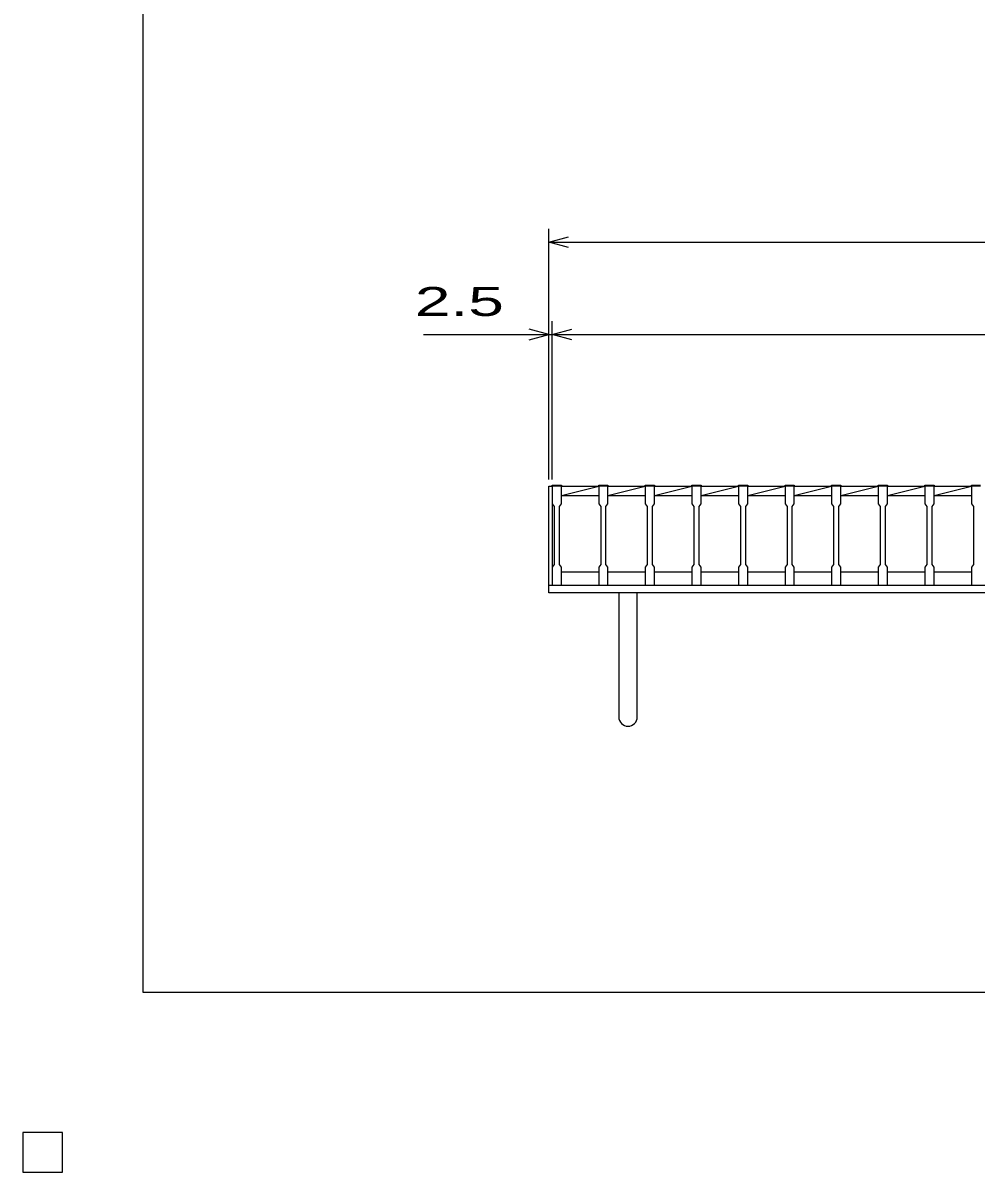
# Model space of a CAD drawing. Units: millimetres, scale not verified. Extents: x -1820 to 1731, y -1282 to 1054.
# Drawn here: x -1820 to -1098, y -1282 to -411 of the extents above; entities that cross this region are included whole.
import ezdxf
from ezdxf.enums import TextEntityAlignment as Align

# ---------------------------------------------------------------- set-up
doc = ezdxf.new("R2010")
doc.units = ezdxf.units.MM
doc.header["$LTSCALE"] = 10
for name, color, linetype, lineweight in [('0_2', 150, 'Continuous', 25), ('16', 3, 'Continuous', 25), ('19', 6, 'Continuous', 25), ('22', 4, 'Continuous', 25), ('24', 2, 'Continuous', 25), ('32', 4, 'Continuous', 25)]:
    doc.layers.add(name, color=color, linetype=linetype, lineweight=lineweight)
doc.styles.add('ベクトル', font='')
doc.styles.get('ベクトル').set_extended_font_data('ベクトル')

msp = doc.modelspace()

# ---------------------------------------------------------------- linework, layer by layer
at = {"layer": '0_2'}
for p, q in [((-1729, -1146.5), (-1729, 1053.5)), ((1731, -1146.5), (-1729, -1146.5)), ((-1790, -1252.5), (-1820, -1252.5)), ((-1820, -1252.5), (-1820, -1282.5)), ((-1790, -1252.5), (-1820, -1252.5)), ((-1820, -1252.5), (-1820, -1282.5)), ((-1790, -1252.5), (-1820, -1252.5)), ((-1820, -1252.5), (-1820, -1282.5)), ((-1790, -1252.5), (-1820, -1252.5)), ((-1820, -1252.5), (-1820, -1282.5)), ((-1790, -1252.5), (-1820, -1252.5)), ((-1820, -1252.5), (-1820, -1282.5)), ((-1790, -1282.5), (-1790, -1252.5)), ((-1790, -1282.5), (-1790, -1252.5)), ((-1790, -1282.5), (-1790, -1252.5)), ((-1790, -1282.5), (-1790, -1252.5)), ((-1790, -1282.5), (-1790, -1252.5)), ((-1820, -1282.5), (-1790, -1282.5)), ((-1820, -1282.5), (-1790, -1282.5)), ((-1820, -1282.5), (-1790, -1282.5)), ((-1820, -1282.5), (-1790, -1282.5)), ((-1820, -1282.5), (-1790, -1282.5))]:
    msp.add_line(p, q, dxfattribs=at)
at = {"layer": '16'}
for p, q in [((-1419, -762.5), (-1419, -761.8)), ((-1419, -761.8), (-1412, -761.8)), ((-1419, -762.5), (-1419, -776)), ((-1412, -762.5), (-1419, -762.5)), ((-1419, -762.5), (-1419, -827.5)), ((-1412, -761.8), (-1412, -762.5)), ((-1412, -776), (-1412, -762.5)), ((-1412, -762.5), (-1383.7, -762.5)), ((-1412, -769.5), (-1383.7, -762.5)), ((-1383.7, -762.5), (-1383.7, -761.8)), ((-1383.7, -761.8), (-1376.7, -761.8)), ((-1383.7, -762.5), (-1383.7, -776)), ((-1376.7, -762.5), (-1383.7, -762.5)), ((-1376.7, -761.8), (-1376.7, -762.5)), ((-1376.7, -776), (-1376.7, -762.5)), ((-1376.7, -762.5), (-1348.4, -762.5)), ((-1376.7, -769.5), (-1348.4, -762.5)), ((-1348.4, -762.5), (-1348.4, -761.8)), ((-1348.4, -761.8), (-1341.4, -761.8)), ((-1348.4, -762.5), (-1348.4, -776)), ((-1341.4, -762.5), (-1348.4, -762.5)), ((-1341.4, -761.8), (-1341.4, -762.5)), ((-1341.4, -776), (-1341.4, -762.5)), ((-1341.4, -762.5), (-1313.1, -762.5)), ((-1341.4, -769.5), (-1313.1, -762.5)), ((-1313.1, -762.5), (-1313.1, -761.8)), ((-1313.1, -761.8), (-1306.1, -761.8)), ((-1313.1, -762.5), (-1313.1, -776)), ((-1306.1, -762.5), (-1313.1, -762.5)), ((-1306.1, -761.8), (-1306.1, -762.5)), ((-1306.1, -776), (-1306.1, -762.5)), ((-1306.1, -762.5), (-1277.8, -762.5)), ((-1306.1, -769.5), (-1277.8, -762.5)), ((-1277.8, -762.5), (-1277.8, -761.8)), ((-1277.8, -761.8), (-1270.8, -761.8)), ((-1277.8, -762.5), (-1277.8, -776)), ((-1270.8, -762.5), (-1277.8, -762.5)), ((-1270.8, -761.8), (-1270.8, -762.5)), ((-1270.8, -776), (-1270.8, -762.5)), ((-1270.8, -762.5), (-1242.5, -762.5)), ((-1270.8, -769.5), (-1242.5, -762.5)), ((-1242.5, -762.5), (-1242.5, -761.8)), ((-1242.5, -761.8), (-1235.5, -761.8)), ((-1242.5, -762.5), (-1242.5, -776)), ((-1235.5, -762.5), (-1242.5, -762.5)), ((-1235.5, -761.8), (-1235.5, -762.5)), ((-1235.5, -776), (-1235.5, -762.5)), ((-1235.5, -762.5), (-1207.2, -762.5)), ((-1235.5, -769.5), (-1207.2, -762.5)), ((-1207.2, -762.5), (-1207.2, -761.8)), ((-1207.2, -761.8), (-1200.2, -761.8)), ((-1207.2, -762.5), (-1207.2, -776)), ((-1200.2, -762.5), (-1207.2, -762.5)), ((-1200.2, -761.8), (-1200.2, -762.5)), ((-1200.2, -776), (-1200.2, -762.5)), ((-1200.2, -762.5), (-1171.9, -762.5)), ((-1200.2, -769.5), (-1171.9, -762.5)), ((-1171.9, -762.5), (-1171.9, -761.8)), ((-1171.9, -761.8), (-1164.9, -761.8)), ((-1171.9, -762.5), (-1171.9, -776)), ((-1164.9, -762.5), (-1171.9, -762.5)), ((-1164.9, -761.8), (-1164.9, -762.5)), ((-1164.9, -776), (-1164.9, -762.5)), ((-1164.9, -762.5), (-1136.6, -762.5)), ((-1164.9, -769.5), (-1136.6, -762.5)), ((-1136.6, -762.5), (-1136.6, -761.8)), ((-1136.6, -761.8), (-1129.6, -761.8)), ((-1136.6, -762.5), (-1136.6, -776)), ((-1129.6, -762.5), (-1136.6, -762.5)), ((-1129.6, -761.8), (-1129.6, -762.5)), ((-1129.6, -776), (-1129.6, -762.5)), ((-1129.6, -762.5), (-1101.3, -762.5)), ((-1129.6, -769.5), (-1101.3, -762.5)), ((-1101.3, -762.5), (-1101.3, -761.8)), ((-1101.3, -761.8), (-1094.3, -761.8)), ((-1101.3, -762.5), (-1101.3, -776)), ((-1094.3, -762.5), (-1101.3, -762.5)), ((-1412, -769.5), (-1383.7, -769.5)), ((-1376.7, -769.5), (-1348.4, -769.5)), ((-1341.4, -769.5), (-1313.1, -769.5)), ((-1306.1, -769.5), (-1277.8, -769.5)), ((-1270.8, -769.5), (-1242.5, -769.5)), ((-1235.5, -769.5), (-1207.2, -769.5)), ((-1200.2, -769.5), (-1171.9, -769.5)), ((-1164.9, -769.5), (-1136.6, -769.5)), ((-1129.6, -769.5), (-1101.3, -769.5)), ((-1419, -776), (-1417.5, -778)), ((-1417.5, -778), (-1417.5, -822)), ((-1413.5, -778), (-1412, -776)), ((-1413.5, -822), (-1413.5, -778)), ((-1383.7, -776), (-1382.2, -778)), ((-1382.2, -778), (-1382.2, -822)), ((-1378.2, -778), (-1376.7, -776)), ((-1378.2, -822), (-1378.2, -778)), ((-1348.4, -776), (-1346.9, -778)), ((-1346.9, -778), (-1346.9, -822)), ((-1342.9, -778), (-1341.4, -776)), ((-1342.9, -822), (-1342.9, -778)), ((-1313.1, -776), (-1311.6, -778)), ((-1311.6, -778), (-1311.6, -822)), ((-1307.6, -778), (-1306.1, -776)), ((-1307.6, -822), (-1307.6, -778)), ((-1277.8, -776), (-1276.3, -778)), ((-1276.3, -778), (-1276.3, -822)), ((-1272.3, -778), (-1270.8, -776)), ((-1272.3, -822), (-1272.3, -778)), ((-1242.5, -776), (-1241, -778)), ((-1241, -778), (-1241, -822)), ((-1237, -778), (-1235.5, -776)), ((-1237, -822), (-1237, -778)), ((-1207.2, -776), (-1205.7, -778)), ((-1205.7, -778), (-1205.7, -822)), ((-1201.7, -778), (-1200.2, -776)), ((-1201.7, -822), (-1201.7, -778)), ((-1171.9, -776), (-1170.4, -778)), ((-1170.4, -778), (-1170.4, -822)), ((-1166.4, -778), (-1164.9, -776)), ((-1166.4, -822), (-1166.4, -778)), ((-1136.6, -776), (-1135.1, -778)), ((-1135.1, -778), (-1135.1, -822)), ((-1131.1, -778), (-1129.6, -776)), ((-1131.1, -822), (-1131.1, -778)), ((-1101.3, -776), (-1099.8, -778)), ((-1099.8, -778), (-1099.8, -822)), ((-1417.5, -822), (-1419, -824)), ((-1419, -824), (-1419, -837.5)), ((-1412, -824), (-1413.5, -822)), ((-1412, -837.5), (-1412, -824)), ((-1412, -827.5), (-1383.7, -827.5)), ((-1382.2, -822), (-1383.7, -824)), ((-1383.7, -824), (-1383.7, -837.5)), ((-1376.7, -824), (-1378.2, -822)), ((-1376.7, -837.5), (-1376.7, -824)), ((-1376.7, -827.5), (-1348.4, -827.5)), ((-1346.9, -822), (-1348.4, -824)), ((-1348.4, -824), (-1348.4, -837.5)), ((-1341.4, -824), (-1342.9, -822)), ((-1341.4, -837.5), (-1341.4, -824)), ((-1341.4, -827.5), (-1313.1, -827.5)), ((-1311.6, -822), (-1313.1, -824)), ((-1313.1, -824), (-1313.1, -837.5)), ((-1306.1, -824), (-1307.6, -822)), ((-1306.1, -837.5), (-1306.1, -824)), ((-1306.1, -827.5), (-1277.8, -827.5)), ((-1276.3, -822), (-1277.8, -824)), ((-1277.8, -824), (-1277.8, -837.5)), ((-1270.8, -824), (-1272.3, -822)), ((-1270.8, -837.5), (-1270.8, -824)), ((-1270.8, -827.5), (-1242.5, -827.5)), ((-1241, -822), (-1242.5, -824)), ((-1242.5, -824), (-1242.5, -837.5)), ((-1235.5, -824), (-1237, -822)), ((-1235.5, -837.5), (-1235.5, -824)), ((-1235.5, -827.5), (-1207.2, -827.5)), ((-1205.7, -822), (-1207.2, -824)), ((-1207.2, -824), (-1207.2, -837.5)), ((-1200.2, -824), (-1201.7, -822)), ((-1200.2, -837.5), (-1200.2, -824)), ((-1200.2, -827.5), (-1171.9, -827.5)), ((-1170.4, -822), (-1171.9, -824)), ((-1171.9, -824), (-1171.9, -837.5)), ((-1164.9, -824), (-1166.4, -822)), ((-1164.9, -837.5), (-1164.9, -824)), ((-1164.9, -827.5), (-1136.6, -827.5)), ((-1135.1, -822), (-1136.6, -824)), ((-1136.6, -824), (-1136.6, -837.5)), ((-1129.6, -824), (-1131.1, -822)), ((-1129.6, -837.5), (-1129.6, -824)), ((-1129.6, -827.5), (-1101.3, -827.5)), ((-1099.8, -822), (-1101.3, -824)), ((-1101.3, -824), (-1101.3, -837.5)), ((-1419, -837.5), (-1412, -837.5)), ((-1383.7, -837.5), (-1376.7, -837.5)), ((-1348.4, -837.5), (-1341.4, -837.5)), ((-1313.1, -837.5), (-1306.1, -837.5)), ((-1277.8, -837.5), (-1270.8, -837.5)), ((-1242.5, -837.5), (-1235.5, -837.5)), ((-1207.2, -837.5), (-1200.2, -837.5)), ((-1171.9, -837.5), (-1164.9, -837.5)), ((-1136.6, -837.5), (-1129.6, -837.5)), ((-1101.3, -837.5), (-1094.3, -837.5)), ((-1790, -1252.5), (-1820, -1252.5)), ((-1820, -1252.5), (-1820, -1282.5)), ((-1790, -1252.5), (-1820, -1252.5)), ((-1820, -1252.5), (-1820, -1282.5)), ((-1790, -1252.5), (-1820, -1252.5)), ((-1820, -1252.5), (-1820, -1282.5)), ((-1790, -1252.5), (-1820, -1252.5)), ((-1820, -1252.5), (-1820, -1282.5)), ((-1790, -1252.5), (-1820, -1252.5)), ((-1820, -1252.5), (-1820, -1282.5)), ((-1790, -1282.5), (-1790, -1252.5)), ((-1790, -1282.5), (-1790, -1252.5)), ((-1790, -1282.5), (-1790, -1252.5)), ((-1790, -1282.5), (-1790, -1252.5)), ((-1790, -1282.5), (-1790, -1252.5)), ((-1820, -1282.5), (-1790, -1282.5)), ((-1820, -1282.5), (-1790, -1282.5)), ((-1820, -1282.5), (-1790, -1282.5)), ((-1820, -1282.5), (-1790, -1282.5)), ((-1820, -1282.5), (-1790, -1282.5))]:
    msp.add_line(p, q, dxfattribs=at)
at = {"layer": '19'}
for p, q in [((-1421.5, -837.5), (-1421.5, -762.5)), ((-1421.5, -762.5), (-1419, -762.5)), ((-1421.5, -837.5), (-421.5, -837.5)), ((-1421.5, -843.5), (-1421.5, -837.5)), ((-421.5, -843.5), (-1421.5, -843.5)), ((-1368.5, -843.5), (-1368.5, -937.5)), ((-1354.5, -937.5), (-1354.5, -843.5))]:
    msp.add_line(p, q, dxfattribs=at)
msp.add_arc((-1361.5, -937.5), 7, 180, 0, dxfattribs=at)
at = {"layer": '22'}
for p, q in [((-1421.5, -757.5), (-1421.5, -567.5)), ((-1421.5, -577.5), (-1406.5, -573.5)), ((-1406.5, -581.5), (-1421.5, -577.5)), ((-1421.5, -577.5), (-421.5, -577.5)), ((-1421.5, -647.5), (-1436.5, -643.5)), ((-1421.5, -757.5), (-1421.5, -637.5)), ((-1419, -757.5), (-1419, -637.5)), ((-1419, -647.5), (-1404, -643.5)), ((-1516.5, -647.5), (-1421.5, -647.5)), ((-1436.5, -651.5), (-1421.5, -647.5)), ((-1421.5, -647.5), (-1419, -647.5)), ((-1404, -651.5), (-1419, -647.5)), ((-1419, -647.5), (-424, -647.5))]:
    msp.add_line(p, q, dxfattribs=at)
at = {"layer": '22', "color": 2}
for p, q in [((-1790, -1252.5), (-1820, -1252.5)), ((-1820, -1252.5), (-1820, -1282.5)), ((-1790, -1252.5), (-1820, -1252.5)), ((-1820, -1252.5), (-1820, -1282.5)), ((-1790, -1252.5), (-1820, -1252.5)), ((-1820, -1252.5), (-1820, -1282.5)), ((-1790, -1282.5), (-1790, -1252.5)), ((-1790, -1282.5), (-1790, -1252.5)), ((-1790, -1282.5), (-1790, -1252.5)), ((-1820, -1282.5), (-1790, -1282.5)), ((-1820, -1282.5), (-1790, -1282.5)), ((-1820, -1282.5), (-1790, -1282.5))]:
    msp.add_line(p, q, dxfattribs=at)
at = {"layer": '24', "color": 4}
for p, q in [((-1790, -1252.5), (-1820, -1252.5)), ((-1820, -1252.5), (-1820, -1282.5)), ((-1790, -1252.5), (-1820, -1252.5)), ((-1820, -1252.5), (-1820, -1282.5)), ((-1790, -1252.5), (-1820, -1252.5)), ((-1820, -1252.5), (-1820, -1282.5)), ((-1790, -1282.5), (-1790, -1252.5)), ((-1790, -1282.5), (-1790, -1252.5)), ((-1790, -1282.5), (-1790, -1252.5)), ((-1820, -1282.5), (-1790, -1282.5)), ((-1820, -1282.5), (-1790, -1282.5)), ((-1820, -1282.5), (-1790, -1282.5))]:
    msp.add_line(p, q, dxfattribs=at)
at = {"layer": '32'}
for p, q in [((-1790, -1252.5), (-1820, -1252.5)), ((-1820, -1252.5), (-1820, -1282.5)), ((-1790, -1252.5), (-1820, -1252.5)), ((-1820, -1252.5), (-1820, -1282.5)), ((-1790, -1252.5), (-1820, -1252.5)), ((-1820, -1252.5), (-1820, -1282.5)), ((-1790, -1252.5), (-1820, -1252.5)), ((-1820, -1252.5), (-1820, -1282.5)), ((-1790, -1252.5), (-1820, -1252.5)), ((-1820, -1252.5), (-1820, -1282.5)), ((-1790, -1282.5), (-1790, -1252.5)), ((-1790, -1282.5), (-1790, -1252.5)), ((-1790, -1282.5), (-1790, -1252.5)), ((-1790, -1282.5), (-1790, -1252.5)), ((-1790, -1282.5), (-1790, -1252.5)), ((-1820, -1282.5), (-1790, -1282.5)), ((-1820, -1282.5), (-1790, -1282.5)), ((-1820, -1282.5), (-1790, -1282.5)), ((-1820, -1282.5), (-1790, -1282.5)), ((-1820, -1282.5), (-1790, -1282.5))]:
    msp.add_line(p, q, dxfattribs=at)

# ---------------------------------------------------------------- texts
at = {"layer": '22', "color": 2, "style": 'ベクトル', "width": 1.65}
msp.add_text(' 2.5 ', height=21.99, dxfattribs=at).set_placement((-1536.5, -622.5), align=Align.MIDDLE_LEFT)

doc.saveas('drawing.dxf')
